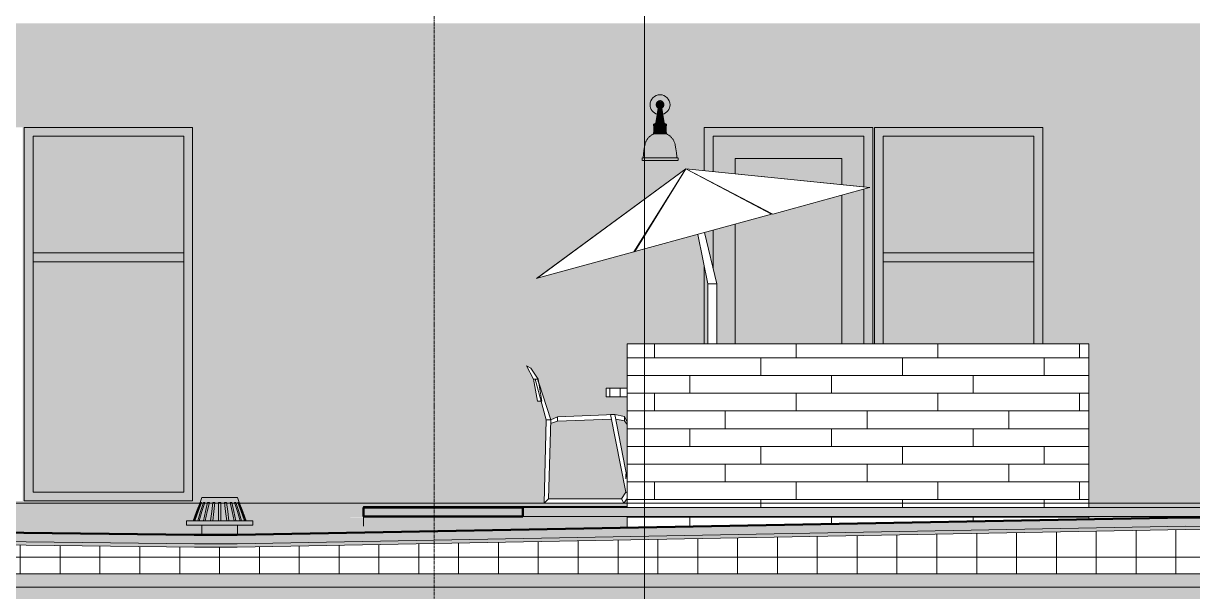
# Model space of a CAD drawing. Header units: inches. Extents: x 1701 to 6939, y -276 to 585.
# Drawn here: x 2407.5 to 2671.6, y -20 to 108.4 of the extents above; entities that cross this region are included whole.
import ezdxf

# ---------------------------------------------------------------- set-up
doc = ezdxf.new("R2010")
doc.units = ezdxf.units.IN
doc.header["$MEASUREMENT"] = 0
doc.linetypes.add('Grid Line 1_2_', pattern=[0.875, 0.5, -0.125, 0.125, -0.125])
for name, color, linetype, lineweight in [('0-1', 7, 'Continuous', 5), ('A-FLOR', 192, 'Continuous', 13), ('A-FLOR-1', 192, 'Continuous', 5), ('A-FLOR-2', 192, 'Continuous', 50), ('A-FLOR-3', 192, 'Continuous', 9), ('A-FLOR-LEVL-1', 51, 'Grid Line 1_2_', 9), ('A-FLOR-MCUT', 51, 'Continuous', 13), ('A-FLOR-PATT-1', 8, 'Continuous', 9), ('A-GLAZ-1', 151, 'Continuous', 9), ('A-WALL-6', 113, 'Continuous', 9), ('A-WALL-PATT-4', 111, 'Continuous', 9), ('E-LITE-EQPM', 33, 'Continuous', 9), ('G-ANNO-SYMB-2', 111, 'Continuous', 9), ('G-IMPT', 8, 'Continuous', 9), ('I-FURN', 30, 'Continuous', 9), ('M-EQPM', 50, 'Continuous', 9), ('S-GRID-1', 1, 'Grid Line 1_2_', 9)]:
    doc.layers.add(name, color=color, linetype=linetype, lineweight=lineweight)

# ---------------------------------------------------------------- blocks, each defined once
blk = doc.blocks.new('CTR - 1st Phase - Common Walls_rvt-1-SECTION _ CENTER LOOKING WEST')
at = {"layer": 'A-FLOR-LEVL-1'}
blk.add_line((1830.2, 0), (4168.71, 0), dxfattribs=at)
blk = doc.blocks.new('CTR - 1st Phase -Stairs _ Elevators_rvt-1-SECTION _ CENTER LOOKING WEST')
at = {"layer": 'A-FLOR-LEVL-1'}
blk.add_line((1830.2, 0), (4168.71, 0), dxfattribs=at)
blk = doc.blocks.new('Outdoor Table01 - 02ZUTB01_dwg-2525485-SECTION _ CENTER LOOKING WEST')
at = {"layer": 'G-IMPT'}
for p, q in [((2557.12, 75.5), (2523.44, 50.77)), ((2557.12, 75.5), (2523.44, 50.77)), ((2557.12, 75.5), (2523.55, 50.8)), ((2557.12, 75.5), (2545.38, 56.75)), ((2557.12, 75.5), (2545.63, 56.82)), ((2557.12, 75.5), (2598.7, 71.29)), ((2557.12, 75.5), (2598.7, 71.29)), ((2557.12, 75.5), (2576.51, 65.24)), ((2557.12, 75.5), (2576.76, 65.31)), ((2557.12, 75.5), (2598.59, 71.26)), ((2576.76, 65.31), (2598.59, 71.26)), ((2545.63, 56.82), (2576.51, 65.24)), ((2564.12, 49.5), (2561.34, 61.1)), ((2562.12, 49.5), (2559.88, 60.7)), ((2523.55, 50.8), (2545.38, 56.75)), ((2562.12, 36), (2562.12, 49.5)), ((2564.12, 49.5), (2562.12, 49.5)), ((2564.12, 36), (2564.12, 49.5)), ((2521.14, 31), (2522.14, 30.5)), ((2521.14, 31), (2522.75, 28)), ((2522.14, 30.5), (2523.75, 28)), ((2522.75, 28), (2523.62, 23)), ((2522.75, 28), (2523.12, 28)), ((2523.62, 28), (2523.12, 28)), ((2523.12, 28), (2525.62, 18.83)), ((2523.62, 28), (2523.88, 27.21)), ((2523.62, 28), (2523.75, 28)), ((2523.75, 28), (2524.62, 23)), ((2523.9, 27.15), (2526.62, 18.83)), ((2539.12, 24), (2539.12, 26)), ((2539.12, 26), (2539.94, 26)), ((2539.12, 24), (2539.94, 24)), ((2542.34, 26), (2539.94, 26)), ((2539.94, 24), (2539.94, 26)), ((2542.34, 24), (2539.94, 24)), ((2543.92, 26), (2542.34, 26)), ((2542.34, 24), (2542.34, 26)), ((2543.92, 24), (2542.34, 24)), ((2524.49, 23), (2523.62, 23)), ((2524.62, 23), (2524.56, 23)), ((2525.62, 18.83), (2525.12, 0)), ((2526.62, 18.83), (2525.62, 18.83)), ((2526.62, 18.83), (2526.12, 1)), ((2528.12, 19.48), (2526.62, 18.83)), ((2541.12, 20), (2528.12, 19.48)), ((2528.12, 19.48), (2528.12, 18.48)), ((2540.33, 18.97), (2528.12, 18.48)), ((2543.62, 2.5), (2540.12, 20)), ((2541.12, 20), (2540.12, 20)), ((2543.92, 5.6), (2541.12, 20)), ((2543.25, 19.59), (2541.12, 20)), ((2543.25, 18.59), (2541.33, 18.96)), ((2543.25, 19.59), (2543.92, 18.29)), ((2543.25, 19.59), (2543.25, 18.59)), ((2543.25, 18.59), (2543.92, 17.79)), ((2528.12, 18.48), (2526.6, 17.98)), ((2543.62, 6.5), (2543.62, 5.5)), ((2525.12, 0), (2526.12, 1)), ((2525.12, 0), (2543.12, 0)), ((2526.12, 1), (2542.62, 1)), ((2542.62, 1), (2543.62, 2.5)), ((2542.62, 1), (2543.12, 0)), ((2543.12, 0), (2543.92, 1.07)), ((2543.62, 2.5), (2543.92, 2.35))]:
    blk.add_line(p, q, dxfattribs=at)
blk = doc.blocks.new('Outdoor Table01 - Outdoor Table01-2525492-SECTION _ CENTER LOOKING WEST')
blk.add_blockref('Outdoor Table01 - 02ZUTB01_dwg-2525485-SECTION _ CENTER LOOKING WEST', (0, 0))
blk = doc.blocks.new('_THE_ WINDOW _ DOOR - Window - 1st Floor-2480458-SECTION _ CENTER LOOKING WEST')
at = {"layer": 'A-GLAZ-1'}
for points in [[(2601.71, 36), (2601.71, 82.87), (2635.74, 82.87), (2635.74, 36), (2637.74, 36), (2637.74, 84.87), (2599.71, 84.87), (2599.71, 36), (2600.57, 36)], [(2635.74, 54.5), (2635.74, 56.5), (2601.71, 56.5), (2601.71, 54.5), (2607.36, 54.5)]]:
    blk.add_hatch(color=256, dxfattribs=at).paths.add_polyline_path(points, flags=0)
h = blk.add_hatch(color=256, dxfattribs=at)
h.paths.add_polyline_path([(2601.71, 36), (2635.74, 36), (2635.74, 54.5), (2601.71, 54.5), (2601.71, 42)], flags=0)
h.paths.add_polyline_path([(2609.36, 56.5), (2635.74, 56.5), (2635.74, 82.87), (2601.71, 82.87), (2601.71, 56.5)], flags=0)
for p, q in [((2599.71, 84.87), (2599.71, 36)), ((2637.74, 84.87), (2599.71, 84.87)), ((2637.74, 36), (2637.74, 84.87)), ((2601.71, 82.87), (2635.74, 82.87)), ((2601.71, 36), (2601.71, 82.87)), ((2635.74, 82.87), (2635.74, 36)), ((2635.74, 56.5), (2601.71, 56.5)), ((2601.71, 56.5), (2601.71, 54.5)), ((2635.74, 54.5), (2635.74, 56.5)), ((2601.71, 54.5), (2635.74, 54.5))]:
    blk.add_line(p, q, dxfattribs=at)
blk = doc.blocks.new('_THE_ WINDOW _ DOOR - Door - 1st Floor-2480459-SECTION _ CENTER LOOKING WEST')
at = {"layer": 'A-GLAZ-1'}
h = blk.add_hatch(color=256, dxfattribs=at)
h.paths.add_polyline_path([(2561.31, 36), (2562.12, 36), (2562.12, 49.5), (2561.31, 53.56), (2561.31, 42)], flags=0)
h.paths.add_polyline_path([(2597.34, 36), (2599.34, 36), (2599.34, 84.87), (2561.31, 84.87), (2561.31, 75.07), (2563.31, 74.87), (2563.31, 82.87), (2597.34, 82.87), (2597.34, 71.39), (2598.59, 71.26), (2597.34, 70.92), (2597.34, 42)], flags=0)
h.paths.add_polyline_path([(2563.31, 52.89), (2563.31, 61.64), (2561.34, 61.1), (2562.65, 55.64)], flags=0)
h.paths.add_polyline_path([(2563.31, 72.22), (2563.31, 72.29), (2561.31, 73.28), (2563.06, 72.36)], flags=0)
h = blk.add_hatch(color=256, dxfattribs=at)
h.paths.add_polyline_path([(2564.12, 36), (2568.31, 36), (2568.31, 63), (2563.31, 61.64), (2563.31, 52.89), (2564.12, 49.5), (2564.12, 42)], flags=0)
h.paths.add_polyline_path([(2597.24, 36), (2597.34, 36), (2597.34, 70.92), (2592.34, 69.56), (2592.34, 36), (2594.23, 36)], flags=0)
h.paths.add_polyline_path([(2568.31, 69.58), (2568.31, 69.69), (2563.31, 72.29), (2563.31, 72.22), (2564.04, 71.84)], flags=0)
h.paths.add_polyline_path([(2597.34, 71.39), (2597.34, 82.87), (2563.31, 82.87), (2563.31, 74.87), (2568.31, 74.36), (2568.31, 77.87), (2592.34, 77.87), (2592.34, 71.9), (2597.24, 71.4)], flags=0)
h = blk.add_hatch(color=256, dxfattribs=at)
h.paths.add_polyline_path([(2568.31, 36), (2592.34, 36), (2592.34, 69.56), (2576.76, 65.31), (2568.31, 69.69), (2568.31, 69.58), (2576.51, 65.24), (2568.31, 63), (2568.31, 42)], flags=0)
h.paths.add_polyline_path([(2592.34, 71.9), (2592.34, 77.87), (2568.31, 77.87), (2568.31, 74.36), (2586.92, 72.45)], flags=0)
for p, q in [((2599.34, 84.87), (2561.31, 84.87)), ((2561.31, 84.87), (2561.31, 75.07)), ((2599.34, 36), (2599.34, 84.87)), ((2563.31, 74.87), (2563.31, 82.87)), ((2563.31, 82.87), (2597.34, 82.87)), ((2597.34, 82.87), (2597.34, 71.39)), ((2568.31, 74.36), (2568.31, 77.87)), ((2568.31, 77.87), (2592.34, 77.87)), ((2592.34, 77.87), (2592.34, 71.9)), ((2563.31, 72.22), (2563.31, 72.29)), ((2568.31, 69.58), (2568.31, 69.69)), ((2592.34, 69.56), (2592.34, 36)), ((2597.34, 70.92), (2597.34, 36)), ((2563.31, 52.89), (2563.31, 61.64)), ((2568.31, 36), (2568.31, 63)), ((2561.31, 53.56), (2561.31, 36))]:
    blk.add_line(p, q, dxfattribs=at)
blk = doc.blocks.new('_THE_ WINDOW _ DOOR - Window - 1st Floor-V29-SECTION _ CENTER LOOKING WEST')
at = {"layer": 'A-GLAZ-1'}
h = blk.add_hatch(color=256, dxfattribs=at)
h.paths.add_polyline_path([(2138.72, 0.5), (2176.75, 0.5), (2176.75, 84.87), (2138.72, 84.87), (2138.72, 22.7)], flags=0)
h.paths.add_polyline_path([(2157.35, 2.5), (2140.72, 2.5), (2140.72, 82.87), (2174.75, 82.87), (2174.75, 2.5), (2161.52, 2.5)], flags=0)
h = blk.add_hatch(color=256, dxfattribs=at)
h.paths.add_polyline_path([(2161.52, 2.5), (2174.75, 2.5), (2174.75, 54.5), (2140.72, 54.5), (2140.72, 2.5)], flags=0)
h.paths.add_polyline_path([(2148.37, 56.5), (2174.75, 56.5), (2174.75, 82.87), (2140.72, 82.87), (2140.72, 56.5)], flags=0)
blk.add_hatch(color=256, dxfattribs=at).paths.add_polyline_path([(2174.75, 54.5), (2174.75, 56.5), (2140.72, 56.5), (2140.72, 54.5), (2146.37, 54.5)], flags=0)
for p, q in [((2138.72, 84.87), (2138.72, 0.5)), ((2176.75, 84.87), (2138.72, 84.87)), ((2176.75, 0.5), (2176.75, 84.87)), ((2140.72, 82.87), (2174.75, 82.87)), ((2140.72, 2.5), (2140.72, 82.87)), ((2174.75, 82.87), (2174.75, 2.5)), ((2174.75, 56.5), (2140.72, 56.5)), ((2140.72, 56.5), (2140.72, 54.5)), ((2174.75, 54.5), (2174.75, 56.5)), ((2140.72, 54.5), (2174.75, 54.5)), ((2138.72, 0.5), (2176.75, 0.5)), ((2174.75, 2.5), (2140.72, 2.5))]:
    blk.add_line(p, q, dxfattribs=at)
blk = doc.blocks.new('VISA-OW2400-02-SASS - OW2400-L30K-MVOLT-V39-SECTION _ CENTER LOOKING WEST')
at = {"layer": 'E-LITE-EQPM'}
h = blk.add_hatch(color=256, dxfattribs=at)
h.paths.add_polyline_path([(3051.1, 87.83), (3051.64, 88.05), (3052.1, 88.41), (3052.46, 88.88), (3052.68, 89.42), (3052.76, 90), (3052.68, 90.58), (3052.46, 91.13), (3052.1, 91.59), (3051.64, 91.95), (3051.09, 92.17), (3050.51, 92.25), (3049.93, 92.17), (3049.39, 91.95), (3048.82, 91.46), (3048.56, 91.13), (3048.34, 90.58), (3048.26, 90), (3048.34, 89.42), (3048.56, 88.88), (3048.92, 88.41), (3049.39, 88.05), (3049.92, 87.83), (3050.13, 89.24), (3049.79, 89.55), (3049.74, 89.68), (3049.72, 89.73), (3049.68, 90.05), (3049.72, 90.25), (3049.78, 90.39), (3049.79, 90.44), (3050.1, 90.73), (3050.19, 90.75), (3050.36, 90.85), (3050.37, 90.79), (3050.43, 90.77), (3050.51, 90.71), (3050.58, 90.77), (3050.52, 90.79), (3050.6, 90.85), (3050.84, 90.71), (3050.77, 90.83), (3050.92, 90.75), (3051.07, 90.65), (3051.22, 90.46), (3051.33, 90.19), (3051.34, 90.02), (3051.28, 89.66), (3051.22, 89.63), (3051.13, 89.41), (3051.05, 89.35), (3050.88, 89.22), (3051.09, 87.89)], flags=0)
h.paths.add_polyline_path([(3050.51, 90.77), (3050.41, 90.79), (3050.45, 90.87), (3050.51, 90.77)], flags=0)
h = blk.add_hatch(color=256, dxfattribs=at)
h.paths.add_polyline_path([(3050.51, 89.22), (3050.51, 90.71), (3050.36, 90.79), (3050.33, 90.79), (3050.33, 90.84), (3050.2, 90.79), (3050.17, 90.79), (3049.77, 90.41), (3049.78, 90.33), (3049.71, 90.24), (3049.68, 89.97), (3049.74, 89.68), (3049.78, 89.65), (3049.79, 89.54), (3050.14, 89.22), (3050.43, 89.22)], flags=0)
h.paths.add_polyline_path([(3050.51, 90.77), (3050.45, 90.87), (3050.41, 90.79), (3050.51, 90.77)], flags=0)
for points in [[(3050.82, 89.22), (3050.88, 89.22), (3051.2, 89.53), (3051.24, 89.67), (3051.28, 89.67), (3051.34, 89.82), (3051.35, 90.03), (3051.33, 90.19), (3051.2, 90.5), (3051.07, 90.65), (3050.84, 90.8), (3050.77, 90.81), (3050.77, 90.75), (3050.55, 90.84), (3050.51, 90.77), (3050.6, 90.77), (3050.51, 90.67), (3050.51, 89.22), (3050.8, 89.22)], [(3049.61, 85.93), (3050.51, 85.93), (3050.51, 89.22), (3050.14, 89.22), (3049.64, 86.11)], [(3050.6, 85.93), (3051.41, 85.93), (3050.84, 89.22), (3050.51, 89.22), (3050.51, 85.93)], [(3050.18, 85.29), (3050.51, 85.29), (3050.51, 85.54), (3049.06, 85.54), (3049.06, 85.29), (3050.17, 85.29)], [(3049.26, 83.72), (3050.51, 83.72), (3050.51, 85.22), (3049.13, 85.22), (3049.16, 83.72), (3049.22, 83.72)], [(3050.17, 85.54), (3050.51, 85.54), (3050.51, 85.65), (3050.51, 85.67), (3050.51, 85.7), (3049.51, 85.67), (3049.51, 85.65), (3049.22, 85.62), (3049.16, 85.54), (3050.15, 85.54)], [(3050.51, 85.22), (3050.51, 85.29), (3049.26, 85.29), (3049.31, 85.22), (3050.26, 85.22)], [(3050.25, 85.7), (3050.51, 85.73), (3050.51, 85.93), (3049.61, 85.93), (3049.56, 85.82), (3049.64, 85.81), (3049.64, 85.75), (3049.73, 85.73), (3049.72, 85.7), (3049.91, 85.73), (3050.17, 85.72), (3050.26, 85.71)], [(3051.41, 85.7), (3051.41, 85.74), (3051.4, 85.77), (3051.41, 85.8), (3051.46, 85.8), (3051.5, 85.8), (3051.41, 85.93), (3050.51, 85.93), (3050.51, 85.7), (3050.87, 85.71), (3051.12, 85.73), (3051.24, 85.72), (3051.37, 85.71)], [(3051.81, 85.54), (3051.86, 85.54), (3051.77, 85.64), (3050.51, 85.7), (3050.51, 85.67), (3050.51, 85.65), (3050.51, 85.54), (3051.8, 85.54)], [(3051.86, 85.29), (3051.96, 85.29), (3051.96, 85.54), (3050.51, 85.54), (3050.53, 85.29), (3051.81, 85.29)], [(3050.95, 85.22), (3051.71, 85.22), (3051.77, 85.29), (3050.51, 85.29), (3050.51, 85.22), (3050.87, 85.22)], [(3051.77, 83.72), (3051.89, 83.72), (3051.89, 85.22), (3050.51, 85.22), (3050.51, 83.72), (3051.71, 83.72)], [(3047.76, 80.85), (3050.51, 80.85), (3050.51, 83.41), (3049.06, 83.41), (3048.18, 82.8), (3047.47, 81.93), (3047.11, 80.85), (3047.75, 80.85)], [(3049.2, 83.41), (3050.51, 83.41), (3050.5, 83.66), (3049.06, 83.66), (3049.06, 83.41), (3049.16, 83.41)], [(3050.18, 83.66), (3050.51, 83.67), (3050.51, 83.72), (3049.31, 83.72), (3049.26, 83.66), (3050.17, 83.66)], [(3050.51, 83.66), (3051.77, 83.66), (3051.71, 83.72), (3050.51, 83.72)], [(3051.9, 83.41), (3051.96, 83.41), (3051.96, 83.66), (3050.51, 83.66), (3050.51, 83.41), (3051.86, 83.41)], [(3053.91, 80.85), (3053.5, 82.01), (3052.71, 82.91), (3051.9, 83.41), (3050.51, 83.41), (3050.51, 80.85), (3053.91, 80.85)], [(3049.74, 77.98), (3050.51, 77.98), (3050.51, 80.85), (3047.11, 80.85), (3046.82, 79.24), (3046.77, 78.7), (3046.76, 77.98), (3049.72, 77.98)], [(3051.59, 77.98), (3054.26, 77.98), (3054.24, 78.79), (3054.15, 79.6), (3053.91, 80.85), (3050.51, 80.85), (3050.51, 77.98), (3051.54, 77.98)], [(3046.52, 77.38), (3050.51, 77.38), (3050.51, 77.98), (3046.52, 77.98)], [(3051.9, 77.38), (3054.51, 77.38), (3054.51, 77.98), (3050.51, 77.98), (3050.51, 77.38), (3051.81, 77.38)]]:
    blk.add_hatch(color=256, dxfattribs=at).paths.add_polyline_path(points, flags=0)
for p, q in [((3050.09, 89.22), (3049.57, 85.93)), ((3050.51, 89.22), (3050.14, 89.22)), ((3050.88, 89.22), (3050.51, 89.22)), ((3051.46, 85.93), (3050.93, 89.22)), ((3049.06, 85.54), (3049.06, 85.29)), ((3050.51, 85.54), (3049.06, 85.54)), ((3049.06, 85.29), (3049.13, 85.22)), ((3050.51, 85.29), (3049.06, 85.29)), ((3049.13, 85.22), (3049.13, 83.72)), ((3050.51, 85.22), (3049.13, 85.22)), ((3050.51, 85.7), (3049.4, 85.7)), ((3049.56, 85.7), (3049.82, 85.7)), ((3050.51, 85.93), (3049.61, 85.93)), ((3051.41, 85.93), (3050.51, 85.93)), ((3051.62, 85.7), (3050.51, 85.7)), ((3051.96, 85.54), (3050.51, 85.54)), ((3051.96, 85.29), (3050.51, 85.29)), ((3051.89, 85.22), (3050.51, 85.22)), ((3051.2, 85.7), (3051.62, 85.7)), ((3051.89, 85.22), (3051.96, 85.29)), ((3051.89, 83.72), (3051.89, 85.22)), ((3051.96, 85.29), (3051.96, 85.54)), ((3049.13, 83.72), (3049.06, 83.66)), ((3049.06, 83.66), (3049.06, 83.41)), ((3050.51, 83.66), (3049.06, 83.66)), ((3050.51, 83.41), (3049.06, 83.41)), ((3050.51, 83.72), (3049.13, 83.72)), ((3051.89, 83.72), (3050.51, 83.72)), ((3051.96, 83.66), (3050.51, 83.66)), ((3051.96, 83.41), (3050.51, 83.41)), ((3051.96, 83.66), (3051.89, 83.72)), ((3051.96, 83.41), (3051.96, 83.66)), ((3046.45, 77.98), (3046.45, 77.38)), ((3046.52, 77.98), (3050.51, 77.98)), ((3050.51, 77.38), (3046.52, 77.38)), ((3050.51, 77.98), (3054.51, 77.98)), ((3054.51, 77.38), (3050.51, 77.38)), ((3054.57, 77.38), (3054.57, 77.98))]:
    blk.add_line(p, q, dxfattribs=at)
at = {"layer": 'E-LITE-EQPM', "flags": 128}
for points in [[(3050.09, 89.22), (3050.06, 89.24), (3050.03, 89.26), (3050, 89.29), (3049.97, 89.31), (3049.94, 89.34), (3049.92, 89.36), (3049.89, 89.39), (3049.87, 89.42), (3049.85, 89.45), (3049.82, 89.48), (3049.8, 89.51), (3049.78, 89.54), (3049.77, 89.57), (3049.75, 89.6), (3049.73, 89.64), (3049.72, 89.67), (3049.71, 89.71), (3049.7, 89.74), (3049.69, 89.78), (3049.68, 89.81), (3049.67, 89.85), (3049.67, 89.89), (3049.66, 89.92), (3049.66, 89.96), (3049.66, 90), (3049.66, 90.03), (3049.66, 90.07), (3049.67, 90.11), (3049.67, 90.14), (3049.68, 90.18), (3049.68, 90.22), (3049.69, 90.25), (3049.71, 90.29), (3049.72, 90.32), (3049.73, 90.36), (3049.75, 90.39), (3049.76, 90.42), (3049.78, 90.46), (3049.8, 90.49), (3049.82, 90.52), (3049.84, 90.55), (3049.86, 90.58), (3049.89, 90.61), (3049.91, 90.63), (3049.94, 90.66), (3049.96, 90.68), (3049.99, 90.71), (3050.02, 90.73), (3050.05, 90.75), (3050.08, 90.77), (3050.11, 90.79), (3050.14, 90.81), (3050.18, 90.83), (3050.21, 90.84), (3050.24, 90.86), (3050.28, 90.87), (3050.31, 90.88), (3050.35, 90.89), (3050.38, 90.9), (3050.42, 90.91), (3050.46, 90.91), (3050.49, 90.92), (3050.51, 90.92)], [(3050.51, 90.92), (3050.55, 90.92), (3050.58, 90.91), (3050.62, 90.91), (3050.66, 90.9), (3050.69, 90.89), (3050.73, 90.88), (3050.76, 90.87), (3050.8, 90.85), (3050.83, 90.84), (3050.86, 90.82), (3050.9, 90.8), (3050.93, 90.78), (3050.96, 90.76), (3050.99, 90.74), (3051.02, 90.72), (3051.05, 90.7), (3051.07, 90.67), (3051.1, 90.65), (3051.13, 90.62), (3051.15, 90.59), (3051.17, 90.56), (3051.19, 90.53), (3051.21, 90.5), (3051.23, 90.47), (3051.25, 90.44), (3051.27, 90.41), (3051.28, 90.37), (3051.3, 90.34), (3051.31, 90.3), (3051.32, 90.27), (3051.33, 90.23), (3051.34, 90.2), (3051.35, 90.16), (3051.35, 90.12), (3051.36, 90.09), (3051.36, 90.05), (3051.36, 90.01), (3051.36, 89.98), (3051.36, 89.94), (3051.36, 89.9), (3051.35, 89.87), (3051.35, 89.83), (3051.34, 89.79), (3051.33, 89.76), (3051.32, 89.72), (3051.31, 89.69), (3051.29, 89.65), (3051.28, 89.62), (3051.26, 89.59), (3051.25, 89.55), (3051.23, 89.52), (3051.21, 89.49), (3051.19, 89.46), (3051.17, 89.43), (3051.14, 89.4), (3051.12, 89.38), (3051.09, 89.35), (3051.07, 89.32), (3051.04, 89.3), (3051.01, 89.28), (3050.98, 89.25), (3050.95, 89.23), (3050.93, 89.22)], [(3049.06, 85.54), (3049.07, 85.56), (3049.09, 85.57), (3049.1, 85.58), (3049.11, 85.59), (3049.13, 85.61), (3049.14, 85.62), (3049.16, 85.63), (3049.17, 85.64), (3049.19, 85.65), (3049.2, 85.66), (3049.22, 85.66), (3049.23, 85.67), (3049.25, 85.68), (3049.27, 85.68), (3049.29, 85.69), (3049.3, 85.69), (3049.32, 85.7), (3049.34, 85.7), (3049.34, 85.7)], [(3049.34, 85.7), (3049.35, 85.7), (3049.36, 85.7), (3049.37, 85.7), (3049.38, 85.71), (3049.39, 85.71), (3049.39, 85.71), (3049.4, 85.71), (3049.41, 85.71), (3049.42, 85.72), (3049.43, 85.72), (3049.44, 85.72), (3049.44, 85.73), (3049.45, 85.73), (3049.46, 85.74), (3049.47, 85.74), (3049.48, 85.75), (3049.48, 85.75), (3049.49, 85.76), (3049.5, 85.76), (3049.5, 85.77), (3049.51, 85.78), (3049.51, 85.78), (3049.52, 85.79), (3049.53, 85.8), (3049.53, 85.81), (3049.53, 85.81), (3049.54, 85.82), (3049.54, 85.83), (3049.55, 85.84), (3049.55, 85.85), (3049.55, 85.85), (3049.56, 85.86), (3049.56, 85.87), (3049.56, 85.88), (3049.56, 85.89), (3049.56, 85.9), (3049.57, 85.91), (3049.57, 85.92), (3049.57, 85.93), (3049.57, 85.93)], [(3051.46, 85.93), (3051.46, 85.92), (3051.46, 85.91), (3051.46, 85.9), (3051.46, 85.89), (3051.46, 85.88), (3051.46, 85.87), (3051.47, 85.87), (3051.47, 85.86), (3051.47, 85.85), (3051.47, 85.84), (3051.48, 85.83), (3051.48, 85.82), (3051.49, 85.82), (3051.49, 85.81), (3051.5, 85.8), (3051.5, 85.79), (3051.51, 85.79), (3051.51, 85.78), (3051.52, 85.77), (3051.52, 85.77), (3051.53, 85.76), (3051.54, 85.75), (3051.55, 85.75), (3051.55, 85.74), (3051.56, 85.74), (3051.57, 85.73), (3051.58, 85.73), (3051.58, 85.72), (3051.59, 85.72), (3051.6, 85.72), (3051.61, 85.71), (3051.62, 85.71), (3051.63, 85.71), (3051.63, 85.71), (3051.64, 85.71), (3051.65, 85.7), (3051.66, 85.7), (3051.67, 85.7), (3051.68, 85.7), (3051.68, 85.7)], [(3051.68, 85.7), (3051.7, 85.7), (3051.72, 85.69), (3051.73, 85.69), (3051.75, 85.68), (3051.77, 85.68), (3051.79, 85.67), (3051.8, 85.66), (3051.82, 85.66), (3051.83, 85.65), (3051.85, 85.64), (3051.87, 85.63), (3051.88, 85.62), (3051.89, 85.61), (3051.91, 85.59), (3051.92, 85.58), (3051.93, 85.57), (3051.95, 85.56), (3051.96, 85.54), (3051.96, 85.54)], [(3047.06, 80.85), (3047.09, 80.99), (3047.13, 81.12), (3047.17, 81.26), (3047.21, 81.4), (3047.27, 81.53), (3047.32, 81.66), (3047.39, 81.79), (3047.45, 81.91), (3047.53, 82.04), (3047.6, 82.16), (3047.69, 82.28), (3047.77, 82.39), (3047.86, 82.5), (3047.96, 82.61), (3048.06, 82.71), (3048.16, 82.81), (3048.27, 82.9), (3048.38, 82.99), (3048.5, 83.08), (3048.61, 83.16), (3048.74, 83.23), (3048.86, 83.3), (3048.99, 83.37), (3049.06, 83.41)], [(3051.96, 83.41), (3052.09, 83.34), (3052.21, 83.28), (3052.34, 83.2), (3052.46, 83.12), (3052.57, 83.04), (3052.69, 82.95), (3052.8, 82.86), (3052.9, 82.77), (3053.01, 82.67), (3053.1, 82.56), (3053.2, 82.45), (3053.29, 82.34), (3053.37, 82.23), (3053.45, 82.11), (3053.53, 81.99), (3053.6, 81.86), (3053.66, 81.74), (3053.72, 81.61), (3053.78, 81.47), (3053.83, 81.34), (3053.87, 81.2), (3053.91, 81.07), (3053.94, 80.93), (3053.96, 80.85)], [(3046.7, 77.98), (3046.77, 78.83), (3046.87, 79.68), (3047, 80.52), (3047.06, 80.85)], [(3053.96, 80.85), (3054.11, 80), (3054.22, 79.16), (3054.3, 78.3), (3054.32, 77.98)]]:
    blk.add_lwpolyline(points, dxfattribs=at)
at = {"layer": 'E-LITE-EQPM'}
for start, end in [(360, 180), (180, 254.7454), (285.2546, 360)]:
    blk.add_arc((3050.51, 90), 2.25, start, end, dxfattribs=at)
blk = doc.blocks.new('22142613 - Roof Drains - Type A - 15_ Strainer - 8_ Drain-V44-SECTION _ CENTER LOOKING WEST')
at = {"layer": 'M-EQPM'}
h = blk.add_hatch(color=256, dxfattribs=at)
h.paths.add_polyline_path([(2456.86, -1.93), (2457.61, -4), (2457.85, -4), (2457.06, -1.93), (2456.87, -1.93)], flags=0)
h.paths.add_polyline_path([(2456.86, -1.93), (2456.86, -1.93), (2457.06, -1.93)], flags=0)
h.paths.add_polyline_path([(2456.81, -4), (2457.45, -4), (2455.98, 0.13), (2456.11, 0.13), (2456.86, -1.93), (2457.06, -1.93), (2455.8, 1.25), (2447.86, 1.25), (2445.87, -4), (2446.12, -3.97), (2447.61, 0.13), (2447.77, 0.13), (2446.27, -4), (2446.91, -4), (2448.19, 0.13), (2448.49, 0.13), (2447.21, -4), (2448.19, -4), (2449.11, 0.13), (2449.52, 0.13), (2448.59, -4), (2449.8, -4), (2450.29, 0.13), (2450.77, 0.13), (2450.28, -4), (2451.61, -4), (2451.61, 0.13), (2452.11, 0.13), (2452.11, -4), (2453.44, -3.97), (2452.99, 0.13), (2453.43, 0.13), (2453.92, -4), (2455.13, -4), (2454.2, 0.13), (2454.61, 0.13), (2455.54, -4), (2456.51, -4), (2455.27, 0.13), (2455.53, 0.13), (2456.77, -3.88)], flags=0)
for points in [[(2446.25, -4), (2446.27, -4), (2447.74, 0.13), (2447.61, 0.13), (2446.14, -4)], [(2446.95, -4), (2447.21, -4), (2448.49, 0.13), (2448.19, 0.13), (2446.91, -4)], [(2448.59, -4), (2449.52, 0.13), (2449.11, 0.13), (2448.19, -4)], [(2449.8, -4), (2450.28, -3.97), (2450.73, 0.13), (2450.29, 0.13), (2449.83, -3.74)], [(2453.44, -4), (2453.92, -4), (2453.43, 0.13), (2452.96, 0.13), (2453.44, -4)], [(2455.13, -4), (2455.54, -4), (2454.61, 0.13), (2454.2, 0.13), (2455.07, -3.75)], [(2456.77, -4), (2456.81, -4), (2455.53, 0.13), (2455.23, 0.13), (2456.51, -4)], [(2457.61, -4), (2456.11, 0.13), (2455.95, 0.13), (2457.47, -4)], [(2458.98, -5), (2459.36, -5), (2459.36, -4), (2444.36, -4), (2444.36, -5), (2458.5, -5)], [(2445.86, -4), (2445.87, -4), (2445.87, -3.98)], [(2447.86, -7.18), (2455.86, -7.18), (2455.86, -5), (2447.86, -5), (2447.86, -5.96)]]:
    blk.add_hatch(color=256, dxfattribs=at).paths.add_polyline_path(points, flags=0)
for p, q in [((2447.86, 1.25), (2447.43, 0.13)), ((2447.44, 0.13), (2447.43, 0.13)), ((2447.43, 0.13), (2447.45, 0.13)), ((2447.61, 0.13), (2447.77, 0.13)), ((2447.86, 1.25), (2455.86, 1.25)), ((2448.19, 0.13), (2448.49, 0.13)), ((2449.11, 0.13), (2449.52, 0.13)), ((2450.29, 0.13), (2450.77, 0.13)), ((2451.61, 0.13), (2452.11, 0.13)), ((2452.96, 0.13), (2453.43, 0.13)), ((2454.2, 0.13), (2454.61, 0.13)), ((2455.23, 0.13), (2455.53, 0.13)), ((2456.29, 0.13), (2455.86, 1.25)), ((2455.95, 0.13), (2456.11, 0.13)), ((2456.27, 0.13), (2456.29, 0.13)), ((2456.29, 0.13), (2456.28, 0.13)), ((2444.36, -4), (2444.36, -5)), ((2444.36, -4), (2459.36, -4)), ((2459.36, -5), (2444.36, -5)), ((2447.86, -5), (2447.86, -7.18)), ((2455.86, -7.18), (2455.86, -5)), ((2459.36, -5), (2459.36, -4))]:
    blk.add_line(p, q, dxfattribs=at)
at = {"layer": 'M-EQPM', "flags": 128}
for points in [[(2445.86, -4), (2446.65, -1.93), (2447.44, 0.13)], [(2447.45, 0.13), (2446.66, -1.93), (2445.87, -4)], [(2446.11, -4), (2446.86, -1.93), (2447.61, 0.13)], [(2447.77, 0.13), (2447.02, -1.93), (2446.27, -4)], [(2446.91, -4), (2447.55, -1.93), (2448.19, 0.13)], [(2448.49, 0.13), (2447.85, -1.93), (2447.21, -4)], [(2448.19, -4), (2448.65, -1.93), (2449.11, 0.13)], [(2449.52, 0.13), (2449.06, -1.93), (2448.59, -4)], [(2449.8, -4), (2450.05, -1.93), (2450.29, 0.13)], [(2450.77, 0.13), (2450.52, -1.93), (2450.28, -4)], [(2451.61, -4), (2451.61, -1.93), (2451.61, 0.13)], [(2452.11, 0.13), (2452.11, -1.93), (2452.11, -4)], [(2453.44, -4), (2453.2, -1.93), (2452.96, 0.13)], [(2453.43, 0.13), (2453.68, -1.93), (2453.92, -4)], [(2455.13, -4), (2454.66, -1.93), (2454.2, 0.13)], [(2454.61, 0.13), (2455.07, -1.93), (2455.54, -4)], [(2456.51, -4), (2455.87, -1.93), (2455.23, 0.13)], [(2455.53, 0.13), (2456.17, -1.93), (2456.81, -4)], [(2457.45, -4), (2456.7, -1.93), (2455.95, 0.13)], [(2456.11, 0.13), (2456.86, -1.93), (2457.61, -4)], [(2457.85, -4), (2457.06, -1.93), (2456.27, 0.13)], [(2456.28, 0.13), (2457.07, -1.93), (2457.86, -4)]]:
    blk.add_lwpolyline(points, dxfattribs=at)

msp = doc.modelspace()

# ---------------------------------------------------------------- hatches: boundary and pattern name
at = {"layer": 'A-FLOR'}
h = msp.add_hatch(color=256, dxfattribs=at)
h.paths.add_polyline_path([(2251.52, -3), (2251.52, -1), (2215.52, -1), (2215.52, -3), (2251.24, -3)], flags=0)
h.paths.add_polyline_path([(2999.44, -3), (3019.52, -3), (3019.52, -1), (2983.52, -1), (2983.52, -3)], flags=0)
h.paths.add_polyline_path([(2484.32, -3), (2520.32, -3), (2520.32, -1), (2484.32, -1), (2484.32, -2.82)], flags=0)
h.paths.add_polyline_path([(2772.32, -3), (2808.32, -3), (2808.32, -1), (2772.32, -1), (2772.32, -1.93)], flags=0)
at = {"layer": 'A-FLOR-1'}
h = msp.add_hatch(color=256, dxfattribs=at)
h.paths.add_polyline_path([(2543.92, -5.24), (2543.92, -3), (2484.32, -3), (2484.32, -5.24), (2530.2, -5.24)], flags=0)
h.paths.add_polyline_path([(2496.69, -1), (2543.92, -1), (2543.92, -0.75), (2484.32, -0.78), (2484.32, -1)], flags=0)
msp.add_hatch(color=256, dxfattribs=at).paths.add_polyline_path([(2630.76, -3), (2772.32, -3), (2772.32, -1), (2520.32, -1), (2520.32, -3), (2597.24, -3)], flags=0)
at = {"layer": 'A-FLOR-PATT-1'}
h = msp.add_hatch(dxfattribs=at)
h.set_pattern_fill('FP_14', color=256, style=0, pattern_type=2)
h.set_pattern_definition([(0, (3261.815, 68.768), (24, 24), [24, -24]), (0, (3261.815, 77.768), (24, 24), [24, -24]), (0, (3261.815, 86.768), (24, 24), [24, -24]), (90, (3264.815, 89.768), (-24, 24), [24, -24]), (90, (3273.815, 89.768), (-24, 24), [24, -24]), (90, (3282.815, 89.768), (-24, 24), [24, -24])])
h.paths.add_polyline_path([(2923.69, -9.18), (2940.79, -9.14), (3401.3, -5.27), (3401.3, -3.27), (2932.41, -7.18), (2923.69, -7.18), (2670.05, -3.25), (2454.79, -7.18), (2446.12, -7.18), (2096.82, -3.25), (1933.32, -3.25), (1933.32, -5.25), (2099.32, -5.25), (2446.41, -9.18), (2455.78, -9.18), (2670.05, -5.25), (2923.69, -9.18)], flags=0)
h = msp.add_hatch(dxfattribs=at)
h.set_pattern_fill('FP_3', color=256, style=0, pattern_type=2)
h.set_pattern_definition([(0, (3261.815, 68.768), (0, 4.798), []), (315, (3261.815, 68.768), (4.798427, 0), [6.786, -6.786]), (45, (3261.815, 68.768), (4.798427, 0), [6.786, -6.786])])
h.paths.add_polyline_path([(2924.03, -9.93), (2940.79, -9.89), (3402.8, -5.98), (3402.8, -5.26), (2931.08, -9.18), (2923.69, -9.18), (2670.05, -5.25), (2453.86, -9.18), (2446.14, -9.18), (2096.82, -5.25), (1933.32, -5.25), (1933.32, -6), (2099.32, -6), (2449.86, -9.93), (2455.78, -9.93), (2670.05, -6), (2923.69, -9.93)], flags=0)
h = msp.add_hatch(dxfattribs=at)
h.set_pattern_fill('FP_19', color=256, style=0, pattern_type=2)
h.set_pattern_definition([(0, (3261.815, -7.294), (15.36, 0.067), [1.267, -10.253, 1.267, -10.253, -61.44]), (0, (3261.815, -7.294), (15.36, 0.067), [-23.04, 1.267, -21.773, 1.267, -10.253, -26.88]), (0, (3261.815, -7.294), (15.36, 0.067), [-57.6, 1.267, -6.413, 1.267, -17.933]), (178.273, (3267.575, -7.261), (-11.006038677, 0.197781823), [0.634, -5.129, 0.634, -5.129, -30.734]), (178.273, (3267.575, -7.261), (-11.006038677, 0.197781823), [-11.525, 0.634, -10.891, 0.634, -5.129, -13.446]), (178.273, (3267.575, -7.261), (-11.006038677, 0.197781823), [-28.813, 0.634, -3.208, 0.634, -8.97]), (181.727, (3269.495, -7.127), (-4.35398116, -0.26533764), [0.634, -5.129, 0.634, -5.129, -30.734]), (181.727, (3269.495, -7.127), (-4.35398116, -0.26533764), [-11.525, 0.634, -10.891, 0.634, -5.129, -13.446]), (181.727, (3269.495, -7.127), (-4.35398116, -0.26533764), [-28.813, 0.634, -3.208, 0.634, -8.97])])
h.paths.add_polyline_path([(2447.86, -7.18), (2447.86, -5), (2444.36, -5), (2444.36, -4), (2445.87, -3.98), (2446.11, -3.29), (2379.37, -3.29), (2379.37, -5.42), (2290.43, -5.42), (2446.41, -7.18)], flags=0)
h.paths.add_polyline_path([(2455.86, -7.18), (2551.97, -5.42), (2543.92, -5.42), (2543.92, -5.24), (2484.32, -5.24), (2484.32, -3.29), (2457.59, -3.29), (2457.86, -4), (2459.36, -4), (2459.36, -5), (2455.86, -5), (2455.86, -6)], flags=0)
h.paths.add_polyline_path([(2275.12, -5.24), (2275.12, -5.24), (2274.69, -5.24)], flags=0)
h.paths.add_polyline_path([(2215.52, -4.57), (2215.52, -3.29), (2103.38, -3.3), (2195.03, -4.34)], flags=0)
h.paths.add_polyline_path([(2452.11, -4), (2452.11, -3.29), (2451.61, -3.29), (2451.61, -4)], flags=0)
h.paths.add_polyline_path([(2648.17, -3.65), (2667.68, -3.29), (2648.17, -3.29)], flags=0)
h = msp.add_hatch(dxfattribs=at)
h.set_pattern_fill('FP_18', color=256, style=0, pattern_type=2)
h.set_pattern_definition([(0, (3261.815, 68.768), (0, 9), []), (90, (3261.815, 68.768), (-9, 6e-16), [])])
h.paths.add_polyline_path([(2798.34, -16), (3403.8, -16), (3403.8, -6), (2932.41, -9.93), (2923.69, -9.93), (2670.05, -6), (2454.79, -9.93), (2446.14, -9.93), (2099.31, -6), (1933.32, -6), (1933.32, -16), (2764.82, -16)], flags=0)
h = msp.add_hatch(dxfattribs=at)
h.set_pattern_fill('FP_2', color=256, style=0, pattern_type=2)
h.set_pattern_definition([(0, (3261.815, 68.768), (15.36, 3.84), [1.267, -10.253, 1.267, -10.253, -61.44]), (0, (3261.815, 68.768), (15.36, 3.84), [-23.04, 1.267, -21.773, 1.267, -10.253, -26.88]), (0, (3261.815, 68.768), (15.36, 3.84), [-57.6, 1.267, -6.413, 1.267, -17.933]), (120, (3267.575, 70.688), (-11.005538, 11.38215), [1.267, -10.253, 1.267, -10.253, -61.44]), (120, (3267.575, 70.688), (-11.005538, 11.38215), [-23.04, 1.267, -21.773, 1.267, -10.253, -26.88]), (120, (3267.575, 70.688), (-11.005538, 11.38215), [-57.6, 1.267, -6.413, 1.267, -17.933]), (240, (3269.495, 78.368), (-4.354462, -15.22215), [1.267, -10.253, 1.267, -10.253, -61.44]), (240, (3269.495, 78.368), (-4.354462, -15.22215), [-23.04, 1.267, -21.773, 1.267, -10.253, -26.88]), (240, (3269.495, 78.368), (-4.354462, -15.22215), [-57.6, 1.267, -6.413, 1.267, -17.933])])
h.paths.add_polyline_path([(2798.34, -19), (3411.8, -19), (3411.8, -16), (1939.32, -16), (1939.32, -19), (2764.82, -19)], flags=0)
h = msp.add_hatch(dxfattribs=at)
h.set_pattern_fill('FP_15', color=256, style=0, pattern_type=2)
h.set_pattern_definition([(50, (3261.815, 68.768), (27.5427, -2.40992), [2.88, -31.68]), (355, (3261.815, 68.768), (-5.32784, 28.88427), [2.304, -25.344]), (100.451, (3264.11, 68.567), (22.2153, 26.47393), [2.448, -26.924]), (46.184, (3261.815, 76.448), (40.9819, -6.3564), [4.32, -47.52]), (96.636, (3265.23, 75.918), (35.8907, 37.4062), [3.671, -40.386]), (351.184, (3261.815, 76.45), (35.891, 37.4062), [3.456, -38.016]), (21, (3265.655, 74.528), (22.92104, -15.46073), [2.88, -31.68]), (326, (3265.655, 74.528), (9.34353, 27.84574), [2.304, -25.344]), (71.451, (3267.565, 73.24), (32.26477, 12.3844), [2.448, -26.924]), (37.5, (3261.815, 68.768), (0.466855, 12.78271), [1.267, -23.77, 1.267, -24.461, -25.44]), (37.5, (3261.815, 68.768), (0.466855, 12.78271), [-50.765, 1.267, -24.173]), (7.5, (3261.815, 68.768), (10.10159, 15.14509), [1.267, -13.402, 1.267, -23.194, -9.696]), (7.5, (3261.815, 68.768), (10.10159, 15.14509), [-39.13, 1.267, -8.429]), (327.5, (3253.252, 68.768), (20.49916, -0.86578), [1.267, -8.333, 1.267, -28.685, -39.744]), (327.5, (3253.252, 68.768), (20.49916, -0.86578), [-39.552, 1.267, -38.477]), (317.5, (3249.412, 68.768), (22.39478, 3.8443), [1.267, -11.213, 1.267, -18.624, -28.224]), (317.5, (3249.412, 68.768), (22.39478, 3.8443), [-32.371, 1.267, -26.957])])
h.paths.add_polyline_path([(2798.34, -31), (3411.8, -31), (3411.8, -19), (1939.32, -19), (1939.32, -31), (2731.31, -31)], flags=0)
at = {"layer": 'A-WALL-PATT-4'}
h = msp.add_hatch(dxfattribs=at)
h.set_pattern_fill('FP_20', color=256, style=0, pattern_type=2)
h.set_pattern_definition([(0, (2101.136, 0.8), (0, 4), []), (90, (2101.136, 0.8), (-8, 8), [4, -28]), (90, (2117.136, 4.8), (-8, 8), [4, -28])])
h.paths.add_polyline_path([(2458.98, -3.29), (2484.32, -3.25), (2484.32, -0.75), (2543.92, -0.75), (2543.92, 1.07), (2543.12, 0), (2525.12, 0), (2525.62, 18.83), (2524.49, 23), (2523.62, 23), (2522.75, 28), (2521.14, 31), (2522.14, 30.5), (2523.77, 27.91), (2523.9, 27.15), (2526.62, 18.83), (2528.12, 19.48), (2541.12, 20), (2543.25, 19.59), (2543.92, 18.29), (2543.92, 24), (2539.12, 24), (2539.12, 26), (2543.92, 26), (2543.92, 36), (2561.31, 36), (2561.31, 53.56), (2559.88, 60.7), (2545.63, 56.82), (2557.12, 75.5), (2561.31, 75.07), (2561.31, 84.87), (2599.34, 84.87), (2599.34, 36), (2599.71, 36), (2599.71, 84.87), (2637.74, 84.87), (2637.74, 36), (2648.17, 36), (2648.17, -1), (2757.14, -1), (2757.14, 29), (2765.14, 29), (2765.14, -1), (2772.32, -1), (2772.32, -0.75), (2831.92, -0.75), (2831.92, 0.5), (2830.11, 0.5), (2830.11, 84.87), (2868.14, 84.87), (2868.14, 36), (2936.17, 36), (2936.17, 0.42), (2937.61, -3.29), (2983.52, -3.27), (2983.52, -0.75), (3043.12, -0.75), (3043.12, 36), (3060.51, 36), (3060.51, 84.87), (3098.54, 84.87), (3098.54, 36), (3098.91, 36), (3098.91, 84.87), (3136.94, 84.84), (3136.94, 36), (3137.31, 36), (3137.31, 84.87), (3175.34, 84.87), (3175.34, 0.5), (3147.37, 0.5), (3147.37, -0.75), (3201.14, -0.75), (3201.14, 29), (3209.14, 29), (3209.14, -0.75), (3273.52, -0.75), (3273.52, 0.5), (3252.51, 0.5), (3252.51, 84.87), (3290.54, 84.87), (3290.54, 36), (3290.91, 36), (3290.91, 84.87), (3328.94, 84.87), (3328.94, 36), (3329.31, 36), (3329.31, 84.87), (3367.34, 84.87), (3367.34, 36), (3377.77, 36), (3377.77, -0.75), (3400.17, -0.75), (3400.17, -3.28), (3401.3, -3.26), (3401.3, 108.37), (2096.82, 108.37), (2096.82, -3.25), (2215.52, -3.23), (2215.52, -0.75), (2275.12, -0.75), (2275.12, 0.5), (2273.5, 0.5), (2273.5, 84.87), (2311.52, 84.87), (2311.52, 36), (2311.9, 36), (2311.9, 84.87), (2349.92, 84.87), (2349.92, 36), (2369.31, 36), (2369.31, 84.87), (2407.34, 84.87), (2407.34, 0.5), (2379.37, 0.5), (2379.37, -3.29), (2446.14, -3.27), (2447.86, 1.25), (2455.86, 1.25), (2457.61, -3.29), (2457.86, -3.29)], flags=0)
h.paths.add_polyline_path([(2757.14, -3.29), (2757.14, -3), (2648.17, -3), (2648.17, -3.29), (2731.31, -3.29)], flags=0)
h.paths.add_polyline_path([(2765.14, -3.29), (2772.32, -3.25), (2772.32, -3), (2765.14, -3), (2765.14, -3.25)], flags=0)
h.paths.add_polyline_path([(2451.61, -3.29), (2452.11, -3.29), (2452.11, -1.93), (2451.61, -1.93), (2451.61, -2.92)], flags=0)
h.paths.add_polyline_path([(2452.11, -1.93), (2452.11, 0.13), (2451.61, 0.13), (2451.61, -1.93)], flags=0)
h.paths.add_polyline_path([(2798.34, 0.5), (2791.71, 0.5), (2791.71, 84.87), (2829.74, 84.86), (2829.74, 0.5)], flags=0)
h.paths.add_polyline_path([(2983.34, 0.5), (2945.31, 0.5), (2945.31, 84.87), (2983.34, 84.87), (2983.34, 8)], flags=0)
h.paths.add_polyline_path([(2445.74, 0.5), (2407.71, 0.5), (2407.71, 84.87), (2445.74, 84.87), (2445.74, 22.7)], flags=0)
h.paths.add_polyline_path([(2176.75, 0.5), (2138.72, 0.5), (2138.72, 84.87), (2176.75, 84.87), (2176.75, 22.7)], flags=0)
h.paths.add_polyline_path([(2541.12, 1), (2542.62, 1), (2543.62, 2.5), (2540.33, 18.97), (2528.12, 18.48), (2526.6, 17.98), (2526.12, 1), (2530.2, 1)], flags=0)
h.paths.add_polyline_path([(2543.92, 5.6), (2543.92, 17.79), (2543.25, 18.59), (2541.33, 18.96), (2543.62, 7.14)], flags=0)
h.paths.add_polyline_path([(2697.79, 8), (2681.29, 8), (2681.29, 53), (2710.29, 53), (2710.29, 8), (2709.72, 8)], flags=0)
h.paths.add_polyline_path([(3217.3, 8), (3216.69, 8), (3216.69, 53), (3245.69, 53), (3245.69, 8), (3234.06, 8)], flags=0)
h.paths.add_polyline_path([(2999.44, 8), (2990.49, 8), (2990.49, 53), (3019.49, 53), (3019.49, 8), (3018.92, 8)], flags=0)
h.paths.add_polyline_path([(2720.25, 8), (2719.69, 8), (2719.69, 53), (2748.69, 53), (2748.69, 8), (2731.31, 8)], flags=0)
h.paths.add_polyline_path([(2523.55, 50.8), (2557.12, 75.5), (2545.38, 56.75), (2530.2, 52.61)], flags=0)
h.paths.add_polyline_path([(2561.31, 73.28), (2561.31, 73.33), (2559.01, 74.5)], flags=0)
h.paths.add_polyline_path([(2360.4, 85.7), (2360.12, 85.73), (2360.13, 85.7), (2360.4, 85.7)], flags=0)
h.paths.add_polyline_path([(2356.63, 77.38), (2355.93, 77.38), (2355.93, 77.98), (2356.17, 77.98), (2356.23, 79.24), (2356.25, 79.42), (2356.53, 80.85), (2356.94, 82.01), (2357.71, 82.9), (2358.47, 83.41), (2358.47, 83.66), (2358.67, 83.66), (2358.73, 83.72), (2358.54, 83.72), (2358.57, 85.22), (2358.73, 85.22), (2358.63, 85.29), (2358.47, 85.29), (2358.47, 85.54), (2358.57, 85.54), (2358.67, 85.64), (2359.3, 85.73), (2359.2, 85.72), (2359.16, 85.74), (2359.13, 85.76), (2359.04, 85.77), (2359.02, 85.81), (2358.97, 85.82), (2359.02, 85.93), (2359.33, 87.83), (2358.8, 88.05), (2358.33, 88.41), (2357.98, 88.88), (2357.75, 89.42), (2357.67, 90), (2357.75, 90.58), (2357.98, 91.13), (2358.33, 91.59), (2358.8, 91.95), (2359.34, 92.17), (2359.92, 92.25), (2360.51, 92.17), (2361.05, 91.95), (2361.62, 91.46), (2361.87, 91.13), (2362.1, 90.58), (2362.17, 90), (2362.1, 89.42), (2361.87, 88.88), (2361.5, 88.4), (2361.05, 88.05), (2360.52, 87.83), (2360.87, 85.87), (2360.87, 85.8), (2360.77, 85.8), (2360.77, 85.75), (2360.82, 85.7), (2360.52, 85.73), (2360.61, 85.7), (2361.2, 85.64), (2361.32, 85.54), (2361.37, 85.54), (2361.37, 85.29), (2361.18, 85.29), (2361.12, 85.22), (2361.31, 85.22), (2361.28, 83.72), (2361.12, 83.72), (2361.21, 83.66), (2361.37, 83.66), (2361.37, 83.41), (2362.25, 82.81), (2362.97, 81.93), (2363.36, 80.66), (2363.6, 79.42), (2363.67, 77.98), (2363.92, 77.98), (2363.92, 77.38), (2356.64, 77.38)], flags=0)
h.paths.add_polyline_path([(3050.98, 85.7), (3050.61, 85.72), (3050.79, 85.7), (3050.98, 85.7)], flags=0)
h.paths.add_polyline_path([(3054.02, 77.38), (3046.52, 77.38), (3046.52, 77.98), (3046.76, 77.98), (3046.82, 79.24), (3046.83, 79.42), (3047.11, 80.85), (3047.48, 81.95), (3048.3, 82.9), (3049.06, 83.41), (3049.06, 83.66), (3049.26, 83.66), (3049.31, 83.72), (3049.13, 83.72), (3049.16, 85.22), (3049.31, 85.22), (3049.22, 85.29), (3049.06, 85.29), (3049.06, 85.54), (3049.16, 85.54), (3049.26, 85.64), (3049.89, 85.73), (3049.79, 85.72), (3049.74, 85.74), (3049.72, 85.76), (3049.62, 85.74), (3049.61, 85.81), (3049.56, 85.82), (3049.61, 85.93), (3049.92, 87.83), (3049.39, 88.05), (3048.92, 88.41), (3048.56, 88.88), (3048.34, 89.42), (3048.26, 90), (3048.34, 90.58), (3048.56, 91.13), (3048.92, 91.59), (3049.39, 91.95), (3049.93, 92.17), (3050.51, 92.25), (3051.09, 92.17), (3051.64, 91.95), (3052.2, 91.46), (3052.46, 91.13), (3052.7, 90.5), (3052.76, 90), (3052.68, 89.42), (3052.42, 88.82), (3052.1, 88.41), (3051.64, 88.05), (3051.1, 87.83), (3051.45, 85.87), (3051.45, 85.8), (3051.36, 85.8), (3051.36, 85.75), (3051.37, 85.71), (3051.01, 85.71), (3051.2, 85.7), (3051.8, 85.62), (3051.89, 85.54), (3051.96, 85.54), (3051.96, 85.29), (3051.77, 85.29), (3051.71, 85.22), (3051.89, 85.22), (3051.86, 83.72), (3051.71, 83.72), (3051.81, 83.66), (3051.96, 83.66), (3051.96, 83.41), (3052.84, 82.81), (3053.56, 81.93), (3053.94, 80.66), (3054.19, 79.42), (3054.26, 77.98), (3054.51, 77.98), (3054.51, 77.38)], flags=0)
h.paths.add_polyline_path([(3377.81, 85.7), (3377.44, 85.72), (3377.61, 85.7), (3377.81, 85.7)], flags=0)
h.paths.add_polyline_path([(3378.48, 77.38), (3373.34, 77.38), (3373.34, 77.98), (3373.59, 77.98), (3373.64, 79.24), (3373.66, 79.42), (3373.94, 80.85), (3374.3, 81.95), (3375.12, 82.9), (3375.89, 83.41), (3375.89, 83.66), (3376.08, 83.66), (3376.14, 83.72), (3375.95, 83.72), (3375.98, 85.22), (3376.14, 85.22), (3376.05, 85.29), (3375.89, 85.29), (3375.89, 85.54), (3375.98, 85.54), (3376.08, 85.64), (3376.72, 85.73), (3376.61, 85.72), (3376.57, 85.74), (3376.54, 85.76), (3376.45, 85.74), (3376.44, 85.81), (3376.38, 85.82), (3376.44, 85.93), (3376.74, 87.83), (3376.21, 88.05), (3375.75, 88.41), (3375.39, 88.88), (3375.16, 89.42), (3375.09, 90), (3375.16, 90.58), (3375.39, 91.13), (3375.75, 91.59), (3376.21, 91.95), (3376.75, 92.17), (3377.34, 92.25), (3377.92, 92.17), (3378.46, 91.95), (3379.03, 91.46), (3379.28, 91.13), (3379.51, 90.58), (3379.59, 90), (3379.51, 89.42), (3379.28, 88.88), (3378.93, 88.41), (3378.46, 88.05), (3377.93, 87.83), (3378.28, 85.87), (3378.28, 85.8), (3378.18, 85.8), (3378.18, 85.75), (3378.2, 85.71), (3377.83, 85.71), (3378.03, 85.7), (3378.63, 85.62), (3378.73, 85.54), (3378.79, 85.54), (3378.79, 85.29), (3378.59, 85.29), (3378.53, 85.22), (3378.72, 85.22), (3378.69, 83.72), (3378.53, 83.72), (3378.63, 83.66), (3378.79, 83.66), (3378.79, 83.41), (3379.66, 82.81), (3380.38, 81.93), (3380.77, 80.66), (3381.01, 79.42), (3381.09, 77.98), (3381.33, 77.98), (3381.33, 77.38), (3378.72, 77.38)], flags=0)
h.paths.add_polyline_path([(2551.78, 85.7), (2551.44, 85.72), (2551.59, 85.7), (2551.78, 85.7)], flags=0)
h.paths.add_polyline_path([(2549.7, 77.38), (2547.32, 77.38), (2547.32, 77.98), (2547.56, 77.98), (2547.62, 79.24), (2547.63, 79.42), (2547.91, 80.85), (2548.28, 81.95), (2549.1, 82.9), (2549.86, 83.41), (2549.86, 83.66), (2550.06, 83.66), (2550.11, 83.72), (2549.93, 83.72), (2549.96, 85.22), (2550.11, 85.22), (2550.02, 85.29), (2549.86, 85.29), (2549.86, 85.54), (2549.96, 85.54), (2550.06, 85.64), (2550.69, 85.73), (2550.59, 85.72), (2550.54, 85.74), (2550.52, 85.76), (2550.42, 85.74), (2550.41, 85.81), (2550.36, 85.82), (2550.41, 85.93), (2550.72, 87.83), (2550.19, 88.05), (2549.72, 88.41), (2549.36, 88.88), (2549.14, 89.42), (2549.06, 90), (2549.14, 90.58), (2549.36, 91.13), (2549.72, 91.59), (2550.19, 91.95), (2550.73, 92.17), (2551.31, 92.25), (2551.89, 92.17), (2552.44, 91.95), (2553, 91.46), (2553.26, 91.13), (2553.48, 90.58), (2553.56, 90), (2553.48, 89.42), (2553.26, 88.88), (2552.9, 88.41), (2552.44, 88.05), (2551.9, 87.83), (2552.25, 85.87), (2552.25, 85.8), (2552.16, 85.8), (2552.16, 85.75), (2552.21, 85.7), (2551.81, 85.71), (2552, 85.7), (2552.6, 85.62), (2552.71, 85.54), (2552.76, 85.54), (2552.76, 85.29), (2552.57, 85.29), (2552.51, 85.22), (2552.69, 85.22), (2552.66, 83.72), (2552.51, 83.72), (2552.6, 83.66), (2552.76, 83.66), (2552.76, 83.41), (2553.64, 82.81), (2554.36, 81.93), (2554.74, 80.66), (2554.99, 79.42), (2555.06, 77.98), (2555.31, 77.98), (2555.31, 77.38), (2549.92, 77.38)], flags=0)
h.paths.add_polyline_path([(2878.61, 85.7), (2878.27, 85.72), (2878.41, 85.7), (2878.61, 85.7)], flags=0)
h.paths.add_polyline_path([(2878.14, 77.38), (2874.14, 77.38), (2874.14, 77.98), (2874.39, 77.98), (2874.44, 79.24), (2874.46, 79.42), (2874.74, 80.85), (2875.1, 81.95), (2875.92, 82.9), (2876.69, 83.41), (2876.69, 83.66), (2876.88, 83.66), (2876.94, 83.72), (2876.75, 83.72), (2876.75, 85.22), (2876.9, 85.27), (2876.85, 85.29), (2876.69, 85.29), (2876.69, 85.54), (2876.78, 85.54), (2876.88, 85.64), (2877.52, 85.73), (2877.41, 85.72), (2877.37, 85.74), (2877.34, 85.76), (2877.25, 85.74), (2877.24, 85.81), (2877.18, 85.82), (2877.24, 85.93), (2877.54, 87.83), (2877.01, 88.05), (2876.55, 88.41), (2876.19, 88.88), (2875.96, 89.42), (2875.89, 90), (2875.96, 90.58), (2876.19, 91.13), (2876.55, 91.59), (2877.01, 91.95), (2877.55, 92.17), (2878.14, 92.25), (2878.72, 92.17), (2879.26, 91.95), (2879.83, 91.46), (2880.08, 91.13), (2880.31, 90.58), (2880.39, 90), (2880.31, 89.42), (2880.08, 88.88), (2879.61, 88.32), (2879.26, 88.05), (2878.73, 87.83), (2879.08, 85.87), (2879.08, 85.8), (2878.98, 85.8), (2878.98, 85.75), (2879.04, 85.7), (2878.63, 85.71), (2878.82, 85.7), (2879.41, 85.64), (2879.49, 85.54), (2879.59, 85.54), (2879.59, 85.29), (2879.39, 85.29), (2879.33, 85.22), (2879.52, 85.22), (2879.49, 83.72), (2879.33, 83.72), (2879.43, 83.66), (2879.59, 83.66), (2879.59, 83.41), (2880.46, 82.81), (2881.18, 81.93), (2881.57, 80.66), (2881.81, 79.42), (2881.89, 77.98), (2882.13, 77.98), (2882.13, 77.38), (2879.16, 77.38)], flags=0)
h = msp.add_hatch(dxfattribs=at)
h.set_pattern_fill('FP_34', color=256, style=0, pattern_type=2)
h.set_pattern_definition([(0, (2646.049, 0.8), (0, 4), []), (90, (2646.049, 0.8), (-8, 8), [4, -28]), (90, (2662.049, 4.8), (-8, 8), [4, -28])])
h.paths.add_polyline_path([(2543.92, -5.42), (2551.97, -5.42), (2648.17, -3.65), (2648.17, -3), (2543.92, -3), (2543.92, -5.25)], flags=0)
h.paths.add_polyline_path([(2597.24, -1), (2648.17, -1), (2648.17, 36), (2543.92, 36), (2543.92, -1), (2563.72, -1)], flags=0)

# ---------------------------------------------------------------- linework, layer by layer
at = {"layer": 'A-FLOR-2'}
for p, q in [((2520.32, -1), (2484.32, -1)), ((2484.32, -1), (2484.32, -3)), ((2520.32, -3), (2520.32, -1)), ((2446.12, -7.18), (2099.32, -3.25)), ((2670.05, -3.25), (2455.77, -7.18)), ((2484.32, -3), (2520.32, -3)), ((2923.69, -7.18), (2670.05, -3.25)), ((2455.77, -7.18), (2446.12, -7.18))]:
    msp.add_line(p, q, dxfattribs=at)
at = {"layer": 'A-FLOR-3'}
for p, q in [((2484.32, -1), (2484.32, -0.75)), ((2484.32, -0.75), (2543.92, -0.75)), ((2520.32, -1), (2772.32, -1)), ((2484.32, -5.24), (2484.32, -3)), ((2772.32, -3), (2520.32, -3))]:
    msp.add_line(p, q, dxfattribs=at)
at = {"layer": 'A-FLOR-LEVL-1'}
msp.add_line((1830.95, 0), (4167.96, 0), dxfattribs=at)
at = {"layer": 'A-FLOR-MCUT'}
for p, q in [((2446.14, -9.18), (2099.31, -5.25)), ((2670.05, -5.25), (2455.77, -9.18)), ((2923.69, -9.18), (2670.05, -5.25)), ((2446.14, -9.93), (2099.31, -6)), ((2670.05, -6), (2455.78, -9.93)), ((2923.69, -9.93), (2670.05, -6)), ((2455.77, -9.18), (2446.14, -9.18)), ((2455.78, -9.93), (2446.14, -9.93)), ((3403.8, -16), (1939.32, -16)), ((3411.8, -19), (1939.32, -19))]:
    msp.add_line(p, q, dxfattribs=at)
at = {"layer": 'A-WALL-6'}
for p, q in [((2407.71, 84.87), (2445.74, 84.87)), ((2407.71, 0.5), (2407.71, 84.87)), ((2445.74, 84.87), (2445.74, 0.5)), ((2561.31, 84.87), (2599.34, 84.87)), ((2561.31, 75.07), (2561.31, 84.87)), ((2599.34, 84.87), (2599.34, 36)), ((2599.71, 84.87), (2637.74, 84.87)), ((2599.71, 36), (2599.71, 84.87)), ((2637.74, 84.87), (2637.74, 36)), ((2561.31, 36), (2561.31, 53.56)), ((2648.17, 36), (2543.92, 36)), ((2543.92, 36), (2543.92, -1)), ((2648.17, -1), (2648.17, 36)), ((2445.74, 0.5), (2407.71, 0.5)), ((2543.92, -3), (2543.92, -5.42)), ((2648.17, -3.65), (2648.17, -3))]:
    msp.add_line(p, q, dxfattribs=at)
at = {"layer": 'G-ANNO-SYMB-2'}
msp.add_line((2547.82, 477.9), (2547.82, -157.31), dxfattribs=at)
at = {"layer": 'S-GRID-1'}
msp.add_line((2500.32, -159.84), (2500.32, 443.44), dxfattribs=at)

# ---------------------------------------------------------------- block references
at = {"layer": '0-1'}
for name in ['CTR - 1st Phase - Common Walls_rvt-1-SECTION _ CENTER LOOKING WEST', 'CTR - 1st Phase -Stairs _ Elevators_rvt-1-SECTION _ CENTER LOOKING WEST']:
    msp.add_blockref(name, (0, 0), dxfattribs=at)
at = {"layer": 'A-GLAZ-1'}
for name, p in [('_THE_ WINDOW _ DOOR - Window - 1st Floor-V29-SECTION _ CENTER LOOKING WEST', (268.99, 0)), ('_THE_ WINDOW _ DOOR - Door - 1st Floor-2480459-SECTION _ CENTER LOOKING WEST', (0, 0)), ('_THE_ WINDOW _ DOOR - Window - 1st Floor-2480458-SECTION _ CENTER LOOKING WEST', (0, 0))]:
    msp.add_blockref(name, p, dxfattribs=at)
at = {"layer": 'E-LITE-EQPM'}
msp.add_blockref('VISA-OW2400-02-SASS - OW2400-L30K-MVOLT-V39-SECTION _ CENTER LOOKING WEST', (-499.2, 0), dxfattribs=at)
at = {"layer": 'I-FURN'}
msp.add_blockref('Outdoor Table01 - Outdoor Table01-2525492-SECTION _ CENTER LOOKING WEST', (0, 0), dxfattribs=at)
at = {"layer": 'M-EQPM'}
msp.add_blockref('22142613 - Roof Drains - Type A - 15_ Strainer - 8_ Drain-V44-SECTION _ CENTER LOOKING WEST', (0, 0), dxfattribs=at)

doc.saveas('drawing.dxf')
